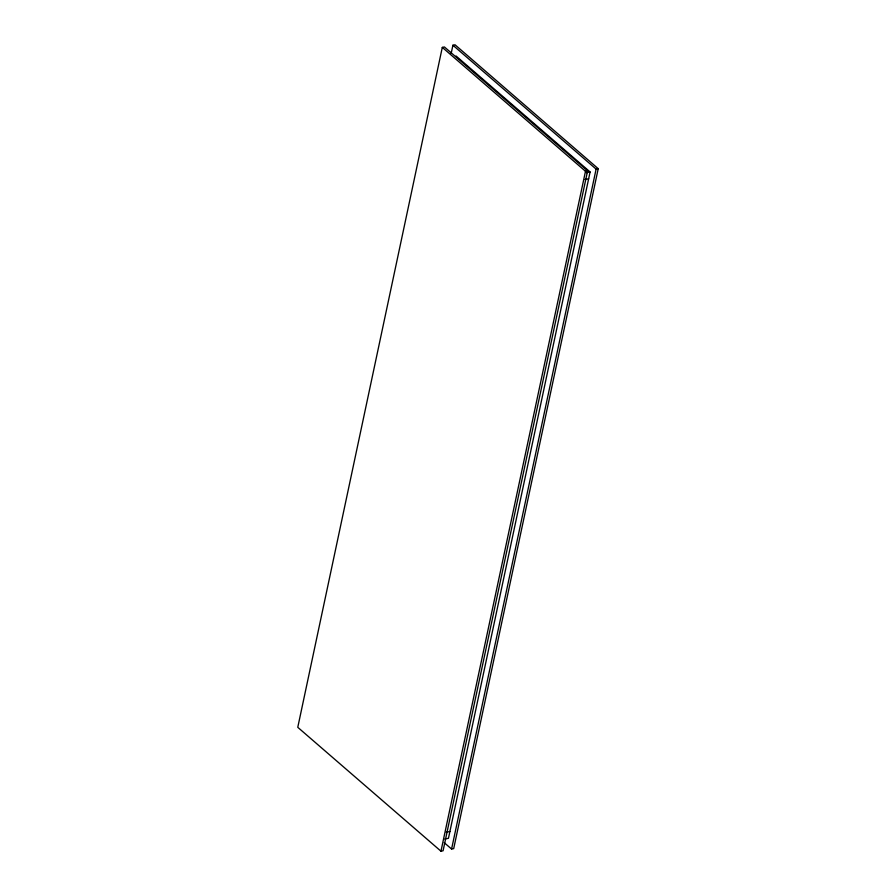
<?xml version="1.0" encoding="UTF-8"?>
<svg xmlns="http://www.w3.org/2000/svg" width="896" height="896" viewBox="0 0 896 896"><rect width="100%" height="100%" fill="white"/><g stroke="black" fill="none" stroke-linecap="round" stroke-linejoin="round"><path stroke-width="1.34" d="M442.299 47.387L297.774 727.317L440.966 851.2L443.083 850.763L587.608 170.834L444.416 46.962L442.299 47.387L585.491 171.27L587.608 170.834M451.17 53.435L452.917 45.237L455.034 44.8L598.226 168.683L453.701 848.613L451.584 849.038L444.214 842.666M440.966 851.2L585.491 171.27M456.042 55.989L590.094 171.954L448.459 838.286L444.819 839.026M451.584 849.038L596.109 169.109L452.917 45.237M596.109 169.109L598.226 168.683M586.454 172.693L590.094 171.954M585.01 179.491L588.65 178.752M446.264 832.227L449.904 831.488"/></g></svg>
